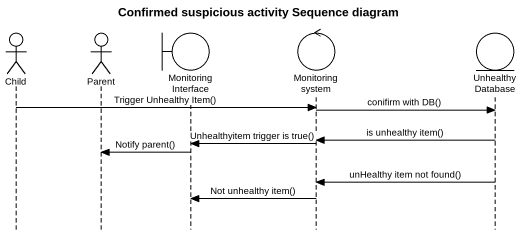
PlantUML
@startuml
title Confirmed suspicious activity Sequence diagram
hide footbox
actor Child
actor Parent
boundary "Monitoring Interface" as Monitoring_Interface
control "Monitoring system" as Monitoring_system
entity "Unhealthy Database" as Unhealthy_Database

Child -> Monitoring_system : Trigger Unhealthy Item()
Monitoring_system -> Unhealthy_Database : conifirm with DB()
Unhealthy_Database -> Monitoring_system : is unhealthy item()
Monitoring_system -> Monitoring_Interface : Unhealthyitem trigger is true()
Monitoring_Interface -> Parent : Notify parent()
Unhealthy_Database -> Monitoring_system : unHealthy item not found()
Monitoring_system -> Monitoring_Interface : Not unhealthy item()
@enduml
